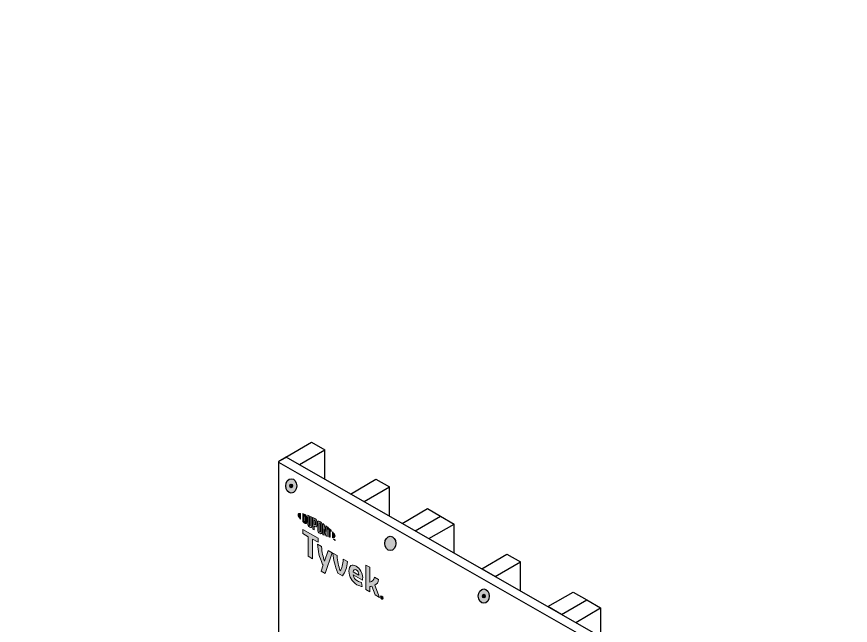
# Model space of a CAD drawing. Extents: x -1140 to 5605, y -816 to 2382.
# Drawn here: x 2987 to 3541, y 333 to 738 of the extents above; entities that cross this region are included whole.
import ezdxf

# ---------------------------------------------------------------- set-up
doc = ezdxf.new("R2010")
doc.units = 0
doc.header["$MEASUREMENT"] = 0
doc.linetypes.add('AI-Linetype-63', pattern=[27, 18, -9])
for name, color, linetype, lineweight in [('G-ANNO-TTLB', 7, 'Continuous', 0), ('TYVEK', 7, 'Continuous', 0), ('wall scratch', 7, 'Continuous', 0), ('X-REF - TRACED', 7, 'Continuous', 0)]:
    doc.layers.add(name, color=color, linetype=linetype, lineweight=lineweight)

# ---------------------------------------------------------------- blocks, each defined once
blk = doc.blocks.new('Block_40')
at = {"layer": 'wall scratch', "color": 18, "lineweight": 25, "true_color": 0x000000}
for points in [[(3161.54, 442.22)], [(3161.54, 19.86)]]:
    blk.add_lwpolyline(points, dxfattribs=at)
blk = doc.blocks.new('Block_353')
at = {"layer": 'TYVEK', "true_color": 0x003b71, "transparency": 33554687}
h = blk.add_hatch(color=156, dxfattribs=at)
h.dxf.hatch_style = 2
edge = h.paths.add_edge_path()
edge.add_ellipse((3297.8, 352.59), major_axis=(0, 4.78), ratio=0.766948, start_angle=0, end_angle=360)
at = {"layer": 'TYVEK', "color": 18, "lineweight": 25, "true_color": 0x000000}
for p, q in [((3296.82, 352.61), (3298.77, 352.61)), ((3297.8, 353.85), (3297.8, 351.38))]:
    blk.add_line(p, q, dxfattribs=at)
blk.add_lwpolyline([(3297.28, 356.95)], dxfattribs=at)
for centre, major_axis, ratio in [((3297.8, 352.59), (0, 4.78), 0.766948), ((3297.8, 352.61), (0, 1.23), 0.788846)]:
    blk.add_ellipse(centre, major_axis=major_axis, ratio=ratio, dxfattribs=at)
blk = doc.blocks.new('Block_354')
at = {"layer": 'TYVEK', "true_color": 0x003b71, "transparency": 33554687}
h = blk.add_hatch(color=156, dxfattribs=at)
h.dxf.hatch_style = 2
edge = h.paths.add_edge_path()
edge.add_ellipse((3169.73, 425.93), major_axis=(0, 4.78), ratio=0.766948, start_angle=0, end_angle=360)
at = {"layer": 'TYVEK', "color": 18, "lineweight": 25, "true_color": 0x000000}
for p, q in [((3169.73, 427.19), (3169.73, 424.72)), ((3168.76, 425.96), (3170.7, 425.96))]:
    blk.add_line(p, q, dxfattribs=at)
for centre, major_axis, ratio in [((3169.73, 425.93), (0, 4.78), 0.766948), ((3169.73, 425.96), (0, 1.23), 0.788846)]:
    blk.add_ellipse(centre, major_axis=major_axis, ratio=ratio, dxfattribs=at)
blk = doc.blocks.new('Block_561')
at = {"layer": 'X-REF - TRACED', "true_color": 0x848484, "transparency": 33554687}
h = blk.add_hatch(color=252, dxfattribs=at)
h.dxf.hatch_style = 2
edge = h.paths.add_edge_path()
edge.add_spline(control_points=[(3174.31, 406.68), (3174.31, 405.95), (3174.93, 404.92), (3175.99, 403.73), (3175.99, 403.73), (3175.99, 407.67), (3175.99, 407.67), (3174.93, 407.71), (3174.31, 407.39), (3174.31, 406.68)], knot_values=[0, 0, 0, 0, 1, 1, 1, 2, 2, 2, 3, 3, 3, 3], degree=3, periodic=0)
h = blk.add_hatch(color=252, dxfattribs=at)
h.dxf.hatch_style = 2
edge = h.paths.add_edge_path()
edge.add_spline(control_points=[(3179.2, 402.25), (3179.2, 401.94), (3179.04, 401.93), (3178.85, 402.04), (3178.7, 402.13), (3178.47, 402.32), (3178.29, 402.49), (3178.29, 402.49), (3178.29, 406.26), (3178.29, 406.26), (3178.47, 406.2), (3178.7, 406.13), (3178.85, 406.05), (3179.04, 405.94), (3179.2, 405.75), (3179.2, 405.45), (3179.2, 405.45), (3179.2, 402.25), (3179.2, 402.25)], knot_values=[0, 0, 0, 0, 1, 1, 1, 2, 2, 2, 3, 3, 3, 4, 4, 4, 5, 5, 5, 6, 6, 6, 6], degree=3, periodic=0)
edge = h.paths.add_edge_path()
edge.add_spline(control_points=[(3178.97, 406.96), (3178.68, 407.14), (3178.25, 407.28), (3177.47, 407.46), (3177.47, 407.46), (3177.47, 402.23), (3177.47, 402.23), (3178.15, 401.6), (3178.68, 401.16), (3178.97, 400.99), (3179.66, 400.59), (3180.05, 400.85), (3180.05, 401.62), (3180.05, 401.62), (3180.05, 405.09), (3180.05, 405.09), (3180.05, 405.86), (3179.66, 406.57), (3178.97, 406.96)], knot_values=[0, 0, 0, 0, 1, 1, 1, 2, 2, 2, 3, 3, 3, 4, 4, 4, 5, 5, 5, 6, 6, 6, 6], degree=3, periodic=0)
h = blk.add_hatch(color=252, dxfattribs=at)
h.dxf.hatch_style = 2
edge = h.paths.add_edge_path()
edge.add_spline(control_points=[(3182.44, 399.76), (3182.44, 399.46), (3182.35, 399.32), (3182.02, 399.56), (3181.7, 399.79), (3181.61, 399.99), (3181.61, 400.35), (3181.61, 400.35), (3181.61, 406.04), (3181.61, 406.04), (3181.4, 406.14), (3180.92, 406.34), (3180.71, 406.42), (3180.71, 406.42), (3180.71, 400.67), (3180.71, 400.67), (3180.71, 399.75), (3181.1, 399.17), (3182.02, 398.52), (3182.86, 397.92), (3183.38, 398.11), (3183.38, 399.13), (3183.38, 399.13), (3183.38, 405.21), (3183.38, 405.21), (3183.2, 405.3), (3182.63, 405.57), (3182.44, 405.66), (3182.44, 405.66), (3182.44, 399.76), (3182.44, 399.76)], knot_values=[0, 0, 0, 0, 1, 1, 1, 2, 2, 2, 3, 3, 3, 4, 4, 4, 5, 5, 5, 6, 6, 6, 7, 7, 7, 8, 8, 8, 9, 9, 9, 10, 10, 10, 10], degree=3, periodic=0)
h = blk.add_hatch(color=252, dxfattribs=at)
h.dxf.hatch_style = 2
edge = h.paths.add_edge_path()
edge.add_spline(control_points=[(3185.86, 400.28), (3185.86, 399.96), (3185.76, 399.85), (3185.38, 400.07), (3185.38, 400.07), (3185.05, 400.25), (3185.05, 400.25), (3185.05, 400.25), (3185.05, 403.27), (3185.05, 403.27), (3185.2, 403.2), (3185.27, 403.16), (3185.36, 403.11), (3185.77, 402.87), (3185.86, 402.64), (3185.86, 402.3), (3185.86, 402.3), (3185.86, 400.28), (3185.86, 400.28)], knot_values=[0, 0, 0, 0, 1, 1, 1, 2, 2, 2, 3, 3, 3, 4, 4, 4, 5, 5, 5, 6, 6, 6, 6], degree=3, periodic=0)
edge = h.paths.add_edge_path()
edge.add_spline(control_points=[(3185.42, 404.14), (3185.25, 404.24), (3184.66, 404.56), (3184.11, 404.84), (3184.11, 404.84), (3184.11, 397.18), (3184.11, 397.18), (3184.3, 397.06), (3184.78, 396.75), (3185.05, 396.59), (3185.05, 396.59), (3185.05, 399.19), (3185.05, 399.19), (3185.05, 399.19), (3185.42, 398.98), (3185.42, 398.98), (3186.4, 398.42), (3186.81, 398.69), (3186.81, 399.66), (3186.81, 399.66), (3186.81, 401.91), (3186.81, 401.91), (3186.81, 402.86), (3186.35, 403.6), (3185.42, 404.14)], knot_values=[0, 0, 0, 0, 1, 1, 1, 2, 2, 2, 3, 3, 3, 4, 4, 4, 5, 5, 5, 6, 6, 6, 7, 7, 7, 8, 8, 8, 8], degree=3, periodic=0)
h = blk.add_hatch(color=252, dxfattribs=at)
h.dxf.hatch_style = 2
edge = h.paths.add_edge_path()
edge.add_spline(control_points=[(3189.21, 395.68), (3189.21, 395.38), (3189.12, 395.27), (3188.79, 395.45), (3188.45, 395.64), (3188.36, 395.86), (3188.36, 396.17), (3188.36, 396.17), (3188.36, 400.94), (3188.36, 400.94), (3188.36, 401.26), (3188.45, 401.38), (3188.79, 401.17), (3189.12, 400.96), (3189.21, 400.75), (3189.21, 400.45), (3189.21, 400.45), (3189.21, 395.68), (3189.21, 395.68)], knot_values=[0, 0, 0, 0, 1, 1, 1, 2, 2, 2, 3, 3, 3, 4, 4, 4, 5, 5, 5, 6, 6, 6, 6], degree=3, periodic=0)
edge = h.paths.add_edge_path()
edge.add_spline(control_points=[(3188.79, 402.24), (3187.92, 402.79), (3187.4, 402.65), (3187.4, 401.64), (3187.4, 401.64), (3187.4, 396.63), (3187.4, 396.63), (3187.4, 395.57), (3187.87, 394.86), (3188.79, 394.37), (3189.69, 393.9), (3190.16, 394.02), (3190.16, 395.15), (3190.16, 395.15), (3190.16, 399.93), (3190.16, 399.93), (3190.16, 401.01), (3189.73, 401.64), (3188.79, 402.24)], knot_values=[0, 0, 0, 0, 1, 1, 1, 2, 2, 2, 3, 3, 3, 4, 4, 4, 5, 5, 5, 6, 6, 6, 6], degree=3, periodic=0)
h = blk.add_hatch(color=252, dxfattribs=at)
h.dxf.hatch_style = 2
edge = h.paths.add_edge_path()
edge.add_spline(control_points=[(3192.76, 395.68), (3192.76, 395.68), (3191.72, 400.17), (3191.72, 400.17), (3191.44, 400.38), (3191.1, 400.62), (3190.83, 400.8), (3190.83, 400.8), (3190.83, 393.46), (3190.83, 393.46), (3191.02, 393.37), (3191.49, 393.16), (3191.73, 393.05), (3191.73, 393.05), (3191.66, 397.42), (3191.66, 397.42), (3191.66, 397.42), (3192.76, 392.63), (3192.76, 392.63), (3193, 392.54), (3193.34, 392.41), (3193.56, 392.33), (3193.56, 392.33), (3193.56, 398.78), (3193.56, 398.78), (3193.33, 398.97), (3192.9, 399.3), (3192.7, 399.45), (3192.7, 399.45), (3192.76, 395.68), (3192.76, 395.68)], knot_values=[0, 0, 0, 0, 1, 1, 1, 2, 2, 2, 3, 3, 3, 4, 4, 4, 5, 5, 5, 6, 6, 6, 7, 7, 7, 8, 8, 8, 9, 9, 9, 10, 10, 10, 10], degree=3, periodic=0)
h = blk.add_hatch(color=252, dxfattribs=at)
h.dxf.hatch_style = 2
edge = h.paths.add_edge_path()
edge.add_spline(control_points=[(3194.03, 397.38), (3194.26, 397.2), (3194.49, 397.02), (3194.71, 396.83), (3194.71, 396.83), (3194.71, 391.95), (3194.71, 391.95), (3194.91, 391.88), (3195.3, 391.78), (3195.55, 391.72), (3195.55, 391.72), (3195.55, 396.12), (3195.55, 396.12), (3195.79, 395.9), (3196.02, 395.7), (3196.23, 395.51), (3196.23, 395.51), (3196.23, 396.45), (3196.23, 396.45), (3195.57, 397.1), (3194.86, 397.72), (3194.03, 398.4), (3194.03, 398.4), (3194.03, 397.38), (3194.03, 397.38)], knot_values=[0, 0, 0, 0, 1, 1, 1, 2, 2, 2, 3, 3, 3, 4, 4, 4, 5, 5, 5, 6, 6, 6, 7, 7, 7, 8, 8, 8, 8], degree=3, periodic=0)
h = blk.add_hatch(color=252, dxfattribs=at)
h.dxf.hatch_style = 2
edge = h.paths.add_edge_path()
edge.add_spline(control_points=[(3198.92, 392.47), (3198.92, 391.75), (3198.31, 391.42), (3197.24, 391.46), (3197.24, 391.46), (3197.24, 395.4), (3197.24, 395.4), (3198.31, 394.21), (3198.92, 393.18), (3198.92, 392.47)], knot_values=[0, 0, 0, 0, 1, 1, 1, 2, 2, 2, 3, 3, 3, 3], degree=3, periodic=0)
h = blk.add_hatch(color=252, dxfattribs=at)
h.dxf.hatch_style = 2
edge = h.paths.add_edge_path()
edge.add_spline(control_points=[(3198.42, 390.38), (3198.42, 390.38), (3198.52, 390.33), (3198.52, 390.33), (3198.52, 390.33), (3198.67, 389.97), (3198.67, 389.97), (3198.67, 389.97), (3198.82, 390.15), (3198.82, 390.15), (3198.82, 390.15), (3198.92, 390.1), (3198.92, 390.1), (3198.92, 390.1), (3198.92, 389.53), (3198.92, 389.53), (3198.92, 389.53), (3198.83, 389.58), (3198.83, 389.58), (3198.83, 389.58), (3198.83, 389.99), (3198.83, 389.99), (3198.83, 389.99), (3198.68, 389.8), (3198.68, 389.8), (3198.68, 389.8), (3198.67, 389.81), (3198.67, 389.81), (3198.67, 389.81), (3198.51, 390.17), (3198.51, 390.17), (3198.51, 390.17), (3198.51, 389.76), (3198.51, 389.76), (3198.51, 389.76), (3198.42, 389.82), (3198.42, 389.82), (3198.42, 389.82), (3198.42, 390.38), (3198.42, 390.38)], knot_values=[0, 0, 0, 0, 1, 1, 1, 2, 2, 2, 3, 3, 3, 4, 4, 4, 5, 5, 5, 6, 6, 6, 7, 7, 7, 8, 8, 8, 9, 9, 9, 10, 10, 10, 11, 11, 11, 12, 12, 12, 13, 13, 13, 13], degree=3, periodic=0)
edge = h.paths.add_edge_path()
edge.add_spline(control_points=[(3198.07, 390.49), (3198.07, 390.49), (3197.91, 390.58), (3197.91, 390.58), (3197.91, 390.58), (3197.91, 390.68), (3197.91, 390.68), (3197.91, 390.68), (3198.32, 390.45), (3198.32, 390.45), (3198.32, 390.45), (3198.32, 390.35), (3198.32, 390.35), (3198.32, 390.35), (3198.16, 390.43), (3198.16, 390.43), (3198.16, 390.43), (3198.16, 389.97), (3198.16, 389.97), (3198.16, 389.97), (3198.07, 390.02), (3198.07, 390.02), (3198.07, 390.02), (3198.07, 390.49), (3198.07, 390.49)], knot_values=[0, 0, 0, 0, 1, 1, 1, 2, 2, 2, 3, 3, 3, 4, 4, 4, 5, 5, 5, 6, 6, 6, 7, 7, 7, 8, 8, 8, 8], degree=3, periodic=0)
at = {"layer": 'X-REF - TRACED'}
for points, knots in [([(3174.31, 406.68), (3174.31, 405.95), (3174.93, 404.92), (3175.99, 403.73), (3175.99, 403.73), (3175.99, 407.67), (3175.99, 407.67), (3174.93, 407.71), (3174.31, 407.39), (3174.31, 406.68)], [0, 0, 0, 0, 1, 1, 1, 2, 2, 2, 3, 3, 3, 3]), ([(3178.97, 406.96), (3178.68, 407.14), (3178.25, 407.28), (3177.47, 407.46), (3177.47, 407.46), (3177.47, 402.23), (3177.47, 402.23), (3178.15, 401.6), (3178.68, 401.16), (3178.97, 400.99), (3179.66, 400.59), (3180.05, 400.85), (3180.05, 401.62), (3180.05, 401.62), (3180.05, 405.09), (3180.05, 405.09), (3180.05, 405.86), (3179.66, 406.57), (3178.97, 406.96)], [0, 0, 0, 0, 1, 1, 1, 2, 2, 2, 3, 3, 3, 4, 4, 4, 5, 5, 5, 6, 6, 6, 6]), ([(3179.2, 402.25), (3179.2, 401.94), (3179.04, 401.93), (3178.85, 402.04), (3178.7, 402.13), (3178.47, 402.32), (3178.29, 402.49), (3178.29, 402.49), (3178.29, 406.26), (3178.29, 406.26), (3178.47, 406.2), (3178.7, 406.13), (3178.85, 406.05), (3179.04, 405.94), (3179.2, 405.75), (3179.2, 405.45), (3179.2, 405.45), (3179.2, 402.25), (3179.2, 402.25)], [0, 0, 0, 0, 1, 1, 1, 2, 2, 2, 3, 3, 3, 4, 4, 4, 5, 5, 5, 6, 6, 6, 6]), ([(3182.44, 399.76), (3182.44, 399.46), (3182.35, 399.32), (3182.02, 399.56), (3181.7, 399.79), (3181.61, 399.99), (3181.61, 400.35), (3181.61, 400.35), (3181.61, 406.04), (3181.61, 406.04), (3181.4, 406.14), (3180.92, 406.34), (3180.71, 406.42), (3180.71, 406.42), (3180.71, 400.67), (3180.71, 400.67), (3180.71, 399.75), (3181.1, 399.17), (3182.02, 398.52), (3182.86, 397.92), (3183.38, 398.11), (3183.38, 399.13), (3183.38, 399.13), (3183.38, 405.21), (3183.38, 405.21), (3183.2, 405.3), (3182.63, 405.57), (3182.44, 405.66), (3182.44, 405.66), (3182.44, 399.76), (3182.44, 399.76)], [0, 0, 0, 0, 1, 1, 1, 2, 2, 2, 3, 3, 3, 4, 4, 4, 5, 5, 5, 6, 6, 6, 7, 7, 7, 8, 8, 8, 9, 9, 9, 10, 10, 10, 10]), ([(3185.42, 404.14), (3185.25, 404.24), (3184.66, 404.56), (3184.11, 404.84), (3184.11, 404.84), (3184.11, 397.18), (3184.11, 397.18), (3184.3, 397.06), (3184.78, 396.75), (3185.05, 396.59), (3185.05, 396.59), (3185.05, 399.19), (3185.05, 399.19), (3185.05, 399.19), (3185.42, 398.98), (3185.42, 398.98), (3186.4, 398.42), (3186.81, 398.69), (3186.81, 399.66), (3186.81, 399.66), (3186.81, 401.91), (3186.81, 401.91), (3186.81, 402.86), (3186.35, 403.6), (3185.42, 404.14)], [0, 0, 0, 0, 1, 1, 1, 2, 2, 2, 3, 3, 3, 4, 4, 4, 5, 5, 5, 6, 6, 6, 7, 7, 7, 8, 8, 8, 8]), ([(3185.86, 400.28), (3185.86, 399.96), (3185.76, 399.85), (3185.38, 400.07), (3185.38, 400.07), (3185.05, 400.25), (3185.05, 400.25), (3185.05, 400.25), (3185.05, 403.27), (3185.05, 403.27), (3185.2, 403.2), (3185.27, 403.16), (3185.36, 403.11), (3185.77, 402.87), (3185.86, 402.64), (3185.86, 402.3), (3185.86, 402.3), (3185.86, 400.28), (3185.86, 400.28)], [0, 0, 0, 0, 1, 1, 1, 2, 2, 2, 3, 3, 3, 4, 4, 4, 5, 5, 5, 6, 6, 6, 6]), ([(3188.79, 402.24), (3187.92, 402.79), (3187.4, 402.65), (3187.4, 401.64), (3187.4, 401.64), (3187.4, 396.63), (3187.4, 396.63), (3187.4, 395.57), (3187.87, 394.86), (3188.79, 394.37), (3189.69, 393.9), (3190.16, 394.02), (3190.16, 395.15), (3190.16, 395.15), (3190.16, 399.93), (3190.16, 399.93), (3190.16, 401.01), (3189.73, 401.64), (3188.79, 402.24)], [0, 0, 0, 0, 1, 1, 1, 2, 2, 2, 3, 3, 3, 4, 4, 4, 5, 5, 5, 6, 6, 6, 6]), ([(3189.21, 395.68), (3189.21, 395.38), (3189.12, 395.27), (3188.79, 395.45), (3188.45, 395.64), (3188.36, 395.86), (3188.36, 396.17), (3188.36, 396.17), (3188.36, 400.94), (3188.36, 400.94), (3188.36, 401.26), (3188.45, 401.38), (3188.79, 401.17), (3189.12, 400.96), (3189.21, 400.75), (3189.21, 400.45), (3189.21, 400.45), (3189.21, 395.68), (3189.21, 395.68)], [0, 0, 0, 0, 1, 1, 1, 2, 2, 2, 3, 3, 3, 4, 4, 4, 5, 5, 5, 6, 6, 6, 6]), ([(3192.76, 395.68), (3192.76, 395.68), (3191.72, 400.17), (3191.72, 400.17), (3191.44, 400.38), (3191.1, 400.62), (3190.83, 400.8), (3190.83, 400.8), (3190.83, 393.46), (3190.83, 393.46), (3191.02, 393.37), (3191.49, 393.16), (3191.73, 393.05), (3191.73, 393.05), (3191.66, 397.42), (3191.66, 397.42), (3191.66, 397.42), (3192.76, 392.63), (3192.76, 392.63), (3193, 392.54), (3193.34, 392.41), (3193.56, 392.33), (3193.56, 392.33), (3193.56, 398.78), (3193.56, 398.78), (3193.33, 398.97), (3192.9, 399.3), (3192.7, 399.45), (3192.7, 399.45), (3192.76, 395.68), (3192.76, 395.68)], [0, 0, 0, 0, 1, 1, 1, 2, 2, 2, 3, 3, 3, 4, 4, 4, 5, 5, 5, 6, 6, 6, 7, 7, 7, 8, 8, 8, 9, 9, 9, 10, 10, 10, 10]), ([(3194.03, 397.38), (3194.26, 397.2), (3194.49, 397.02), (3194.71, 396.83), (3194.71, 396.83), (3194.71, 391.95), (3194.71, 391.95), (3194.91, 391.88), (3195.3, 391.78), (3195.55, 391.72), (3195.55, 391.72), (3195.55, 396.12), (3195.55, 396.12), (3195.79, 395.9), (3196.02, 395.7), (3196.23, 395.51), (3196.23, 395.51), (3196.23, 396.45), (3196.23, 396.45), (3195.57, 397.1), (3194.86, 397.72), (3194.03, 398.4), (3194.03, 398.4), (3194.03, 397.38), (3194.03, 397.38)], [0, 0, 0, 0, 1, 1, 1, 2, 2, 2, 3, 3, 3, 4, 4, 4, 5, 5, 5, 6, 6, 6, 7, 7, 7, 8, 8, 8, 8]), ([(3198.92, 392.47), (3198.92, 391.75), (3198.31, 391.42), (3197.24, 391.46), (3197.24, 391.46), (3197.24, 395.4), (3197.24, 395.4), (3198.31, 394.21), (3198.92, 393.18), (3198.92, 392.47)], [0, 0, 0, 0, 1, 1, 1, 2, 2, 2, 3, 3, 3, 3]), ([(3198.07, 390.49), (3198.07, 390.49), (3197.91, 390.58), (3197.91, 390.58), (3197.91, 390.58), (3197.91, 390.68), (3197.91, 390.68), (3197.91, 390.68), (3198.32, 390.45), (3198.32, 390.45), (3198.32, 390.45), (3198.32, 390.35), (3198.32, 390.35), (3198.32, 390.35), (3198.16, 390.43), (3198.16, 390.43), (3198.16, 390.43), (3198.16, 389.97), (3198.16, 389.97), (3198.16, 389.97), (3198.07, 390.02), (3198.07, 390.02), (3198.07, 390.02), (3198.07, 390.49), (3198.07, 390.49)], [0, 0, 0, 0, 1, 1, 1, 2, 2, 2, 3, 3, 3, 4, 4, 4, 5, 5, 5, 6, 6, 6, 7, 7, 7, 8, 8, 8, 8]), ([(3198.42, 390.38), (3198.42, 390.38), (3198.52, 390.33), (3198.52, 390.33), (3198.52, 390.33), (3198.67, 389.97), (3198.67, 389.97), (3198.67, 389.97), (3198.82, 390.15), (3198.82, 390.15), (3198.82, 390.15), (3198.92, 390.1), (3198.92, 390.1), (3198.92, 390.1), (3198.92, 389.53), (3198.92, 389.53), (3198.92, 389.53), (3198.83, 389.58), (3198.83, 389.58), (3198.83, 389.58), (3198.83, 389.99), (3198.83, 389.99), (3198.83, 389.99), (3198.68, 389.8), (3198.68, 389.8), (3198.68, 389.8), (3198.67, 389.81), (3198.67, 389.81), (3198.67, 389.81), (3198.51, 390.17), (3198.51, 390.17), (3198.51, 390.17), (3198.51, 389.76), (3198.51, 389.76), (3198.51, 389.76), (3198.42, 389.82), (3198.42, 389.82), (3198.42, 389.82), (3198.42, 390.38), (3198.42, 390.38)], [0, 0, 0, 0, 1, 1, 1, 2, 2, 2, 3, 3, 3, 4, 4, 4, 5, 5, 5, 6, 6, 6, 7, 7, 7, 8, 8, 8, 9, 9, 9, 10, 10, 10, 11, 11, 11, 12, 12, 12, 13, 13, 13, 13])]:
    blk.add_open_spline(points, degree=3, knots=knots, dxfattribs=at)
blk = doc.blocks.new('Block_565')
at = {"layer": 'X-REF - TRACED', "true_color": 0x848484, "transparency": 33554687}
h = blk.add_hatch(color=252, dxfattribs=at)
h.dxf.hatch_style = 2
h.paths.add_polyline_path([(3187.57, 391.14), (3177.47, 396.97), (3177.47, 394.23), (3181.12, 392.12), (3181.12, 379.13), (3183.92, 377.51), (3183.92, 390.5), (3187.57, 388.4)])
h = blk.add_hatch(color=252, dxfattribs=at)
h.dxf.hatch_style = 2
edge = h.paths.add_edge_path()
edge.add_spline(control_points=[(3204.36, 377.2), (3204.18, 373.46), (3203.44, 371.28), (3202.28, 369.4), (3201.16, 372.59), (3200.44, 375.62), (3200.22, 379.59), (3200.22, 379.59), (3197.5, 381.16), (3197.5, 381.16), (3197.79, 376.47), (3198.67, 373.06), (3200.79, 367.77), (3200.79, 367.77), (3203.79, 366.04), (3203.79, 366.04), (3205.83, 368.93), (3206.67, 371.34), (3207.07, 375.64), (3207.07, 375.64), (3204.36, 377.2), (3204.36, 377.2)], knot_values=[0, 0, 0, 0, 1, 1, 1, 2, 2, 2, 3, 3, 3, 4, 4, 4, 5, 5, 5, 6, 6, 6, 7, 7, 7, 7], degree=3, periodic=0)
h = blk.add_hatch(color=252, dxfattribs=at)
h.dxf.hatch_style = 2
edge = h.paths.add_edge_path()
edge.add_spline(control_points=[(3210.93, 368.75), (3210.93, 368.75), (3214.66, 366.6), (3214.66, 366.6), (3214.66, 366.6), (3214.66, 366.87), (3214.66, 366.87), (3214.66, 368.13), (3214.07, 369.39), (3212.99, 370.01), (3211.85, 370.67), (3211.11, 370.18), (3210.93, 368.75)], knot_values=[0, 0, 0, 0, 1, 1, 1, 2, 2, 2, 3, 3, 3, 4, 4, 4, 4], degree=3, periodic=0)
edge = h.paths.add_edge_path()
edge.add_spline(control_points=[(3216.87, 358.98), (3216.01, 359.03), (3214.74, 359.45), (3213.44, 360.2), (3210.28, 362.02), (3208.13, 365.56), (3208.13, 369.29), (3208.13, 372.87), (3210.11, 374.15), (3212.99, 372.49), (3215.56, 371), (3217.25, 367.94), (3217.25, 364.92), (3217.25, 364.25), (3217.21, 363.69), (3217.17, 363.26), (3217.17, 363.26), (3210.97, 366.84), (3210.97, 366.84), (3211.22, 364.89), (3212.15, 363.55), (3213.72, 362.65), (3214.68, 362.09), (3215.6, 361.81), (3216.44, 361.72), (3216.44, 361.72), (3216.87, 358.98), (3216.87, 358.98)], knot_values=[0, 0, 0, 0, 1, 1, 1, 2, 2, 2, 3, 3, 3, 4, 4, 4, 5, 5, 5, 6, 6, 6, 7, 7, 7, 8, 8, 8, 9, 9, 9, 9], degree=3, periodic=0)
h = blk.add_hatch(color=252, dxfattribs=at)
h.dxf.hatch_style = 2
edge = h.paths.add_edge_path()
edge.add_spline(control_points=[(3225.27, 359.78), (3225.27, 359.78), (3228.52, 351.76), (3228.52, 351.76), (3228.52, 351.76), (3225.58, 353.46), (3225.58, 353.46), (3225.58, 353.46), (3223.33, 359.14), (3223.33, 359.14), (3222.91, 359.04), (3222.48, 358.96), (3222.01, 358.89), (3222.01, 358.89), (3222.01, 355.52), (3222.01, 355.52), (3222.01, 355.52), (3219.31, 357.08), (3219.31, 357.08), (3219.31, 357.08), (3219.31, 373.2), (3219.31, 373.2), (3219.31, 373.2), (3222.01, 371.8), (3222.01, 371.8), (3222.01, 371.8), (3222.01, 361.88), (3222.01, 361.88), (3223.86, 362.19), (3224.76, 363.24), (3225.07, 365.24), (3225.07, 365.24), (3227.76, 363.69), (3227.76, 363.69), (3227.7, 361.79), (3226.84, 360.56), (3225.27, 359.78)], knot_values=[0, 0, 0, 0, 1, 1, 1, 2, 2, 2, 3, 3, 3, 4, 4, 4, 5, 5, 5, 6, 6, 6, 7, 7, 7, 8, 8, 8, 9, 9, 9, 10, 10, 10, 11, 11, 11, 12, 12, 12, 12], degree=3, periodic=0)
at = {"layer": 'X-REF - TRACED'}
blk.add_lwpolyline([(3187.57, 391.14), (3177.47, 396.97), (3177.47, 394.23), (3181.12, 392.12), (3181.12, 379.13), (3183.92, 377.51), (3183.92, 390.5), (3187.57, 388.4)], close=True, dxfattribs=at)
for points, knots in [([(3204.36, 377.2), (3204.18, 373.46), (3203.44, 371.28), (3202.28, 369.4), (3201.16, 372.59), (3200.44, 375.62), (3200.22, 379.59), (3200.22, 379.59), (3197.5, 381.16), (3197.5, 381.16), (3197.79, 376.47), (3198.67, 373.06), (3200.79, 367.77), (3200.79, 367.77), (3203.79, 366.04), (3203.79, 366.04), (3205.83, 368.93), (3206.67, 371.34), (3207.07, 375.64), (3207.07, 375.64), (3204.36, 377.2), (3204.36, 377.2)], [0, 0, 0, 0, 1, 1, 1, 2, 2, 2, 3, 3, 3, 4, 4, 4, 5, 5, 5, 6, 6, 6, 7, 7, 7, 7]), ([(3216.87, 358.98), (3216.01, 359.03), (3214.74, 359.45), (3213.44, 360.2), (3210.28, 362.02), (3208.13, 365.56), (3208.13, 369.29), (3208.13, 372.87), (3210.11, 374.15), (3212.99, 372.49), (3215.56, 371), (3217.25, 367.94), (3217.25, 364.92), (3217.25, 364.25), (3217.21, 363.69), (3217.17, 363.26), (3217.17, 363.26), (3210.97, 366.84), (3210.97, 366.84), (3211.22, 364.89), (3212.15, 363.55), (3213.72, 362.65), (3214.68, 362.09), (3215.6, 361.81), (3216.44, 361.72), (3216.44, 361.72), (3216.87, 358.98), (3216.87, 358.98)], [0, 0, 0, 0, 1, 1, 1, 2, 2, 2, 3, 3, 3, 4, 4, 4, 5, 5, 5, 6, 6, 6, 7, 7, 7, 8, 8, 8, 9, 9, 9, 9]), ([(3225.27, 359.78), (3225.27, 359.78), (3228.52, 351.76), (3228.52, 351.76), (3228.52, 351.76), (3225.58, 353.46), (3225.58, 353.46), (3225.58, 353.46), (3223.33, 359.14), (3223.33, 359.14), (3222.91, 359.04), (3222.48, 358.96), (3222.01, 358.89), (3222.01, 358.89), (3222.01, 355.52), (3222.01, 355.52), (3222.01, 355.52), (3219.31, 357.08), (3219.31, 357.08), (3219.31, 357.08), (3219.31, 373.2), (3219.31, 373.2), (3219.31, 373.2), (3222.01, 371.8), (3222.01, 371.8), (3222.01, 371.8), (3222.01, 361.88), (3222.01, 361.88), (3223.86, 362.19), (3224.76, 363.24), (3225.07, 365.24), (3225.07, 365.24), (3227.76, 363.69), (3227.76, 363.69), (3227.7, 361.79), (3226.84, 360.56), (3225.27, 359.78)], [0, 0, 0, 0, 1, 1, 1, 2, 2, 2, 3, 3, 3, 4, 4, 4, 5, 5, 5, 6, 6, 6, 7, 7, 7, 8, 8, 8, 9, 9, 9, 10, 10, 10, 11, 11, 11, 12, 12, 12, 12]), ([(3210.93, 368.75), (3210.93, 368.75), (3214.66, 366.6), (3214.66, 366.6), (3214.66, 366.6), (3214.66, 366.87), (3214.66, 366.87), (3214.66, 368.13), (3214.07, 369.39), (3212.99, 370.01), (3211.85, 370.67), (3211.11, 370.18), (3210.93, 368.75)], [0, 0, 0, 0, 1, 1, 1, 2, 2, 2, 3, 3, 3, 4, 4, 4, 4])]:
    blk.add_open_spline(points, degree=3, knots=knots, dxfattribs=at)
blk = doc.blocks.new('Block_564')
at = {"layer": 'X-REF - TRACED', "true_color": 0x848484, "transparency": 33554687}
h = blk.add_hatch(color=252, dxfattribs=at)
h.dxf.hatch_style = 2
edge = h.paths.add_edge_path()
edge.add_spline(control_points=[(3194.31, 383), (3194.31, 383), (3191.88, 375.76), (3191.88, 375.76), (3190.85, 378.79), (3190.17, 381.72), (3189.97, 385.51), (3189.97, 385.51), (3187.24, 387.08), (3187.24, 387.08), (3187.54, 382.39), (3188.42, 378.98), (3190.54, 373.69), (3190.54, 373.69), (3191.08, 373.38), (3191.08, 373.38), (3191.08, 373.38), (3189.69, 369.23), (3189.69, 369.23), (3189.69, 369.23), (3192.4, 367.67), (3192.4, 367.67), (3192.4, 367.67), (3197.01, 381.44), (3197.01, 381.44), (3197.01, 381.44), (3194.31, 383), (3194.31, 383)], knot_values=[0, 0, 0, 0, 1, 1, 1, 2, 2, 2, 3, 3, 3, 4, 4, 4, 5, 5, 5, 6, 6, 6, 7, 7, 7, 8, 8, 8, 9, 9, 9, 9], degree=3, periodic=0)
at = {"layer": 'X-REF - TRACED'}
blk.add_open_spline([(3194.31, 383), (3194.31, 383), (3191.88, 375.76), (3191.88, 375.76), (3190.85, 378.79), (3190.17, 381.72), (3189.97, 385.51), (3189.97, 385.51), (3187.24, 387.08), (3187.24, 387.08), (3187.54, 382.39), (3188.42, 378.98), (3190.54, 373.69), (3190.54, 373.69), (3191.08, 373.38), (3191.08, 373.38), (3191.08, 373.38), (3189.69, 369.23), (3189.69, 369.23), (3189.69, 369.23), (3192.4, 367.67), (3192.4, 367.67), (3192.4, 367.67), (3197.01, 381.44), (3197.01, 381.44), (3197.01, 381.44), (3194.31, 383), (3194.31, 383)], degree=3, knots=[0, 0, 0, 0, 1, 1, 1, 2, 2, 2, 3, 3, 3, 4, 4, 4, 5, 5, 5, 6, 6, 6, 7, 7, 7, 8, 8, 8, 9, 9, 9, 9], dxfattribs=at)
blk.add_blockref('Block_565', (0, 0), dxfattribs=at)
blk = doc.blocks.new('Block_566')
at = {"layer": 'X-REF - TRACED', "true_color": 0x848484, "transparency": 33554687}
h = blk.add_hatch(color=252, dxfattribs=at)
h.dxf.hatch_style = 2
edge = h.paths.add_edge_path()
edge.add_spline(control_points=[(3229.82, 352.07), (3229.82, 352.07), (3229.82, 351.77), (3229.82, 351.77), (3229.82, 351.77), (3229.93, 351.71), (3229.93, 351.71), (3230.04, 351.65), (3230.1, 351.65), (3230.1, 351.76), (3230.1, 351.87), (3230.04, 351.94), (3229.93, 352), (3229.93, 352), (3229.82, 352.07), (3229.82, 352.07)], knot_values=[0, 0, 0, 0, 1, 1, 1, 2, 2, 2, 3, 3, 3, 4, 4, 4, 5, 5, 5, 5], degree=3, periodic=0)
edge = h.paths.add_edge_path()
edge.add_spline(control_points=[(3229.63, 352.37), (3229.63, 352.37), (3229.93, 352.19), (3229.93, 352.19), (3230.17, 352.05), (3230.29, 351.86), (3230.29, 351.65), (3230.29, 351.51), (3230.23, 351.44), (3230.12, 351.45), (3230.17, 351.29), (3230.25, 351.12), (3230.35, 350.93), (3230.35, 350.93), (3230.12, 351.07), (3230.12, 351.07), (3230.04, 351.23), (3229.97, 351.38), (3229.92, 351.53), (3229.92, 351.53), (3229.82, 351.59), (3229.82, 351.59), (3229.82, 351.59), (3229.82, 351.24), (3229.82, 351.24), (3229.82, 351.24), (3229.63, 351.35), (3229.63, 351.35), (3229.63, 351.35), (3229.63, 352.37), (3229.63, 352.37)], knot_values=[0, 0, 0, 0, 1, 1, 1, 2, 2, 2, 3, 3, 3, 4, 4, 4, 5, 5, 5, 6, 6, 6, 7, 7, 7, 8, 8, 8, 9, 9, 9, 10, 10, 10, 10], degree=3, periodic=0)
edge = h.paths.add_edge_path()
edge.add_spline(control_points=[(3229.95, 352.45), (3229.52, 352.69), (3229.28, 352.55), (3229.28, 352.04), (3229.28, 351.53), (3229.52, 351.11), (3229.95, 350.87), (3230.37, 350.62), (3230.62, 350.76), (3230.62, 351.27), (3230.62, 351.78), (3230.37, 352.2), (3229.95, 352.45)], knot_values=[0, 0, 0, 0, 1, 1, 1, 2, 2, 2, 3, 3, 3, 4, 4, 4, 4], degree=3, periodic=0)
edge = h.paths.add_edge_path()
edge.add_spline(control_points=[(3229.95, 352.65), (3230.47, 352.35), (3230.82, 351.76), (3230.82, 351.15), (3230.82, 350.55), (3230.47, 350.37), (3229.95, 350.67), (3229.41, 350.98), (3229.07, 351.55), (3229.07, 352.16), (3229.07, 352.77), (3229.42, 352.96), (3229.95, 352.65)], knot_values=[0, 0, 0, 0, 1, 1, 1, 2, 2, 2, 3, 3, 3, 4, 4, 4, 4], degree=3, periodic=0)
at = {"layer": 'X-REF - TRACED'}
for points, knots in [([(3229.95, 352.65), (3230.47, 352.35), (3230.82, 351.76), (3230.82, 351.15), (3230.82, 350.55), (3230.47, 350.37), (3229.95, 350.67), (3229.41, 350.98), (3229.07, 351.55), (3229.07, 352.16), (3229.07, 352.77), (3229.42, 352.96), (3229.95, 352.65)], [0, 0, 0, 0, 1, 1, 1, 2, 2, 2, 3, 3, 3, 4, 4, 4, 4]), ([(3229.95, 352.45), (3229.52, 352.69), (3229.28, 352.55), (3229.28, 352.04), (3229.28, 351.53), (3229.52, 351.11), (3229.95, 350.87), (3230.37, 350.62), (3230.62, 350.76), (3230.62, 351.27), (3230.62, 351.78), (3230.37, 352.2), (3229.95, 352.45)], [0, 0, 0, 0, 1, 1, 1, 2, 2, 2, 3, 3, 3, 4, 4, 4, 4]), ([(3229.63, 352.37), (3229.63, 352.37), (3229.93, 352.19), (3229.93, 352.19), (3230.17, 352.05), (3230.29, 351.86), (3230.29, 351.65), (3230.29, 351.51), (3230.23, 351.44), (3230.12, 351.45), (3230.17, 351.29), (3230.25, 351.12), (3230.35, 350.93), (3230.35, 350.93), (3230.12, 351.07), (3230.12, 351.07), (3230.04, 351.23), (3229.97, 351.38), (3229.92, 351.53), (3229.92, 351.53), (3229.82, 351.59), (3229.82, 351.59), (3229.82, 351.59), (3229.82, 351.24), (3229.82, 351.24), (3229.82, 351.24), (3229.63, 351.35), (3229.63, 351.35), (3229.63, 351.35), (3229.63, 352.37), (3229.63, 352.37)], [0, 0, 0, 0, 1, 1, 1, 2, 2, 2, 3, 3, 3, 4, 4, 4, 5, 5, 5, 6, 6, 6, 7, 7, 7, 8, 8, 8, 9, 9, 9, 10, 10, 10, 10]), ([(3229.82, 352.07), (3229.82, 352.07), (3229.82, 351.77), (3229.82, 351.77), (3229.82, 351.77), (3229.93, 351.71), (3229.93, 351.71), (3230.04, 351.65), (3230.1, 351.65), (3230.1, 351.76), (3230.1, 351.87), (3230.04, 351.94), (3229.93, 352), (3229.93, 352), (3229.82, 352.07), (3229.82, 352.07)], [0, 0, 0, 0, 1, 1, 1, 2, 2, 2, 3, 3, 3, 4, 4, 4, 5, 5, 5, 5])]:
    blk.add_open_spline(points, degree=3, knots=knots, dxfattribs=at)
blk = doc.blocks.new('Block_563')
at = {"layer": 'X-REF - TRACED'}
for name in ['Block_564', 'Block_566']:
    blk.add_blockref(name, (0, 0), dxfattribs=at)
blk = doc.blocks.new('Block_562')
at = {"layer": 'X-REF - TRACED'}
blk.add_blockref('Block_563', (0, 0), dxfattribs=at)
blk = doc.blocks.new('Block_560')
at = {"layer": 'X-REF - TRACED'}
for name in ['Block_561', 'Block_562']:
    blk.add_blockref(name, (0, 0), dxfattribs=at)

msp = doc.modelspace()

# ---------------------------------------------------------------- hatches: boundary and pattern name
at = {"layer": 'G-ANNO-TTLB', "true_color": 0xff00ff, "transparency": 33554687}
h = msp.add_hatch(color=6, dxfattribs=at)
edge = h.paths.add_edge_path()
edge.add_spline(control_points=[(5285.56, -733.23), (5285.56, -733.23), (2356.04, -733.23), (2356.04, -733.23), (2356.04, -733.23), (2356.04, 1723.77), (2356.04, 1723.77), (2356.04, 1723.77), (5285.56, 1723.77), (5285.56, 1723.77), (5285.56, 1723.77), (5285.56, -733.23), (5285.56, -733.23)], knot_values=[0, 0, 0, 0, 1, 1, 1, 2, 2, 2, 3, 3, 3, 4, 4, 4, 4], degree=3, periodic=0)
edge = h.paths.add_edge_path()
edge.add_spline(control_points=[(2365.04, 1714.77), (2365.04, 1714.77), (2365.04, -724.23), (2365.04, -724.23), (2365.04, -724.23), (5276.56, -724.23), (5276.56, -724.23), (5276.56, -724.23), (5276.56, 1714.77), (5276.56, 1714.77), (5276.56, 1714.77), (2365.04, 1714.77), (2365.04, 1714.77)], knot_values=[0, 0, 0, 0, 1, 1, 1, 2, 2, 2, 3, 3, 3, 4, 4, 4, 4], degree=3, periodic=0)
edge.add_line((2365.04, 1714.77), (2365.04, 1714.77))
at = {"layer": 'TYVEK', "true_color": 0x003b71, "transparency": 33554687}
h = msp.add_hatch(color=156, dxfattribs=at)
h.dxf.hatch_style = 2
edge = h.paths.add_edge_path()
edge.add_ellipse((3235.6, 387.66), major_axis=(0, 4.78), ratio=0.766948, start_angle=0, end_angle=360)

# ---------------------------------------------------------------- linework, layer by layer
at = {"layer": 'G-ANNO-TTLB'}
for points in [[(5285.56, -733.23), (5285.56, -733.23), (2356.04, -733.23), (2356.04, -733.23), (2356.04, -733.23), (2356.04, 1723.77), (2356.04, 1723.77), (2356.04, 1723.77), (5285.56, 1723.77), (5285.56, 1723.77), (5285.56, 1723.77), (5285.56, -733.23), (5285.56, -733.23)], [(2365.04, 1714.77), (2365.04, 1714.77), (2365.04, -724.23), (2365.04, -724.23), (2365.04, -724.23), (5276.56, -724.23), (5276.56, -724.23), (5276.56, -724.23), (5276.56, 1714.77), (5276.56, 1714.77), (5276.56, 1714.77), (2365.04, 1714.77), (2365.04, 1714.77)]]:
    msp.add_open_spline(points, degree=3, knots=[0, 0, 0, 0, 1, 1, 1, 2, 2, 2, 3, 3, 3, 4, 4, 4, 4], dxfattribs=at)
at = {"layer": 'TYVEK', "color": 18, "lineweight": 30, "true_color": 0x000000}
msp.add_line((3161.22, 441.73), (3161.22, 19.46), dxfattribs=at)
at = {"layer": 'TYVEK', "color": 18, "lineweight": 25, "true_color": 0x000000}
msp.add_line((3161.22, 441.73), (3430.01, 288.25), dxfattribs=at)
at = {"layer": 'TYVEK', "color": 4, "lineweight": 25, "true_color": 0x00ffff}
for points in [[(3266.44, 444.89)], [(3306.53, 389.88)]]:
    msp.add_lwpolyline(points, dxfattribs=at)
at = {"layer": 'TYVEK', "color": 1, "lineweight": 25, "true_color": 0xff0000}
for points in [[(3300.22, 432.72)], [(3296.68, 417.78)]]:
    msp.add_lwpolyline(points, dxfattribs=at)
at = {"layer": 'TYVEK', "color": 252, "linetype": 'AI-Linetype-63', "lineweight": 25, "true_color": 0x848484}
msp.add_lwpolyline([(3313.98, 407.2)], dxfattribs=at)
at = {"layer": 'TYVEK', "color": 18, "lineweight": 25, "true_color": 0x000000}
msp.add_ellipse((3235.6, 387.66), major_axis=(0, 4.78), ratio=0.766948, dxfattribs=at)
at = {"layer": 'wall scratch', "color": 33, "lineweight": 25, "true_color": 0xcc9966}
for p, q in [((3166.1, 445.15), (3183.15, 455.02)), ((3183.15, 455.02), (3192.16, 449.86)), ((3175.35, 440.14), (3192.16, 449.86)), ((3192.16, 430.5), (3192.16, 449.86)), ((3166.35, 445), (3166.1, 445.15)), ((3209.05, 420.5), (3226.11, 430.37)), ((3226.11, 430.37), (3235.11, 425.21)), ((3218.31, 415.48), (3235.11, 425.21)), ((3235.11, 405.85), (3235.11, 425.21)), ((3243.59, 400.9), (3260.42, 410.85)), ((3260.42, 410.85), (3269.07, 405.73)), ((3252.21, 395.97), (3269.07, 405.73)), ((3269.07, 405.73), (3278.07, 400.57)), ((3261.27, 390.85), (3278.07, 400.57)), ((3278.07, 381.21), (3278.07, 400.57)), ((3305.37, 365.63), (3322.17, 375.35)), ((3322.17, 356.03), (3322.17, 375.35)), ((3349.49, 340.43), (3366.27, 350.14)), ((3366.27, 350.14), (3375.48, 344.86)), ((3358.93, 335.04), (3375.48, 344.86)), ((3375.48, 344.86), (3375.48, 325.58))]:
    msp.add_line(p, q, dxfattribs=at)
at = {"layer": 'wall scratch', "color": 2, "lineweight": 25, "true_color": 0xffff00}
for p, q in [((3165.95, 444.65), (3161.14, 441.86)), ((3166.35, 445), (3161.54, 442.22)), ((3435.22, 291.47), (3166.35, 445))]:
    msp.add_line(p, q, dxfattribs=at)
at = {"layer": 'wall scratch', "color": 33, "lineweight": 25, "true_color": 0xcc9966}
for points in [[(3305.37, 365.63), (3296.37, 370.79), (3313.17, 380.52), (3322.17, 375.35)], [(3349.49, 340.43), (3340.47, 345.58), (3357.27, 355.3), (3366.27, 350.14)]]:
    msp.add_lwpolyline(points, dxfattribs=at)

# ---------------------------------------------------------------- block references
at = {"layer": 'TYVEK'}
for name in ['Block_354', 'Block_353']:
    msp.add_blockref(name, (0, 0), dxfattribs=at)
at = {"layer": 'wall scratch'}
msp.add_blockref('Block_40', (0, 0), dxfattribs=at)
at = {"layer": 'X-REF - TRACED'}
msp.add_blockref('Block_560', (0, 0), dxfattribs=at)

doc.saveas('drawing.dxf')
